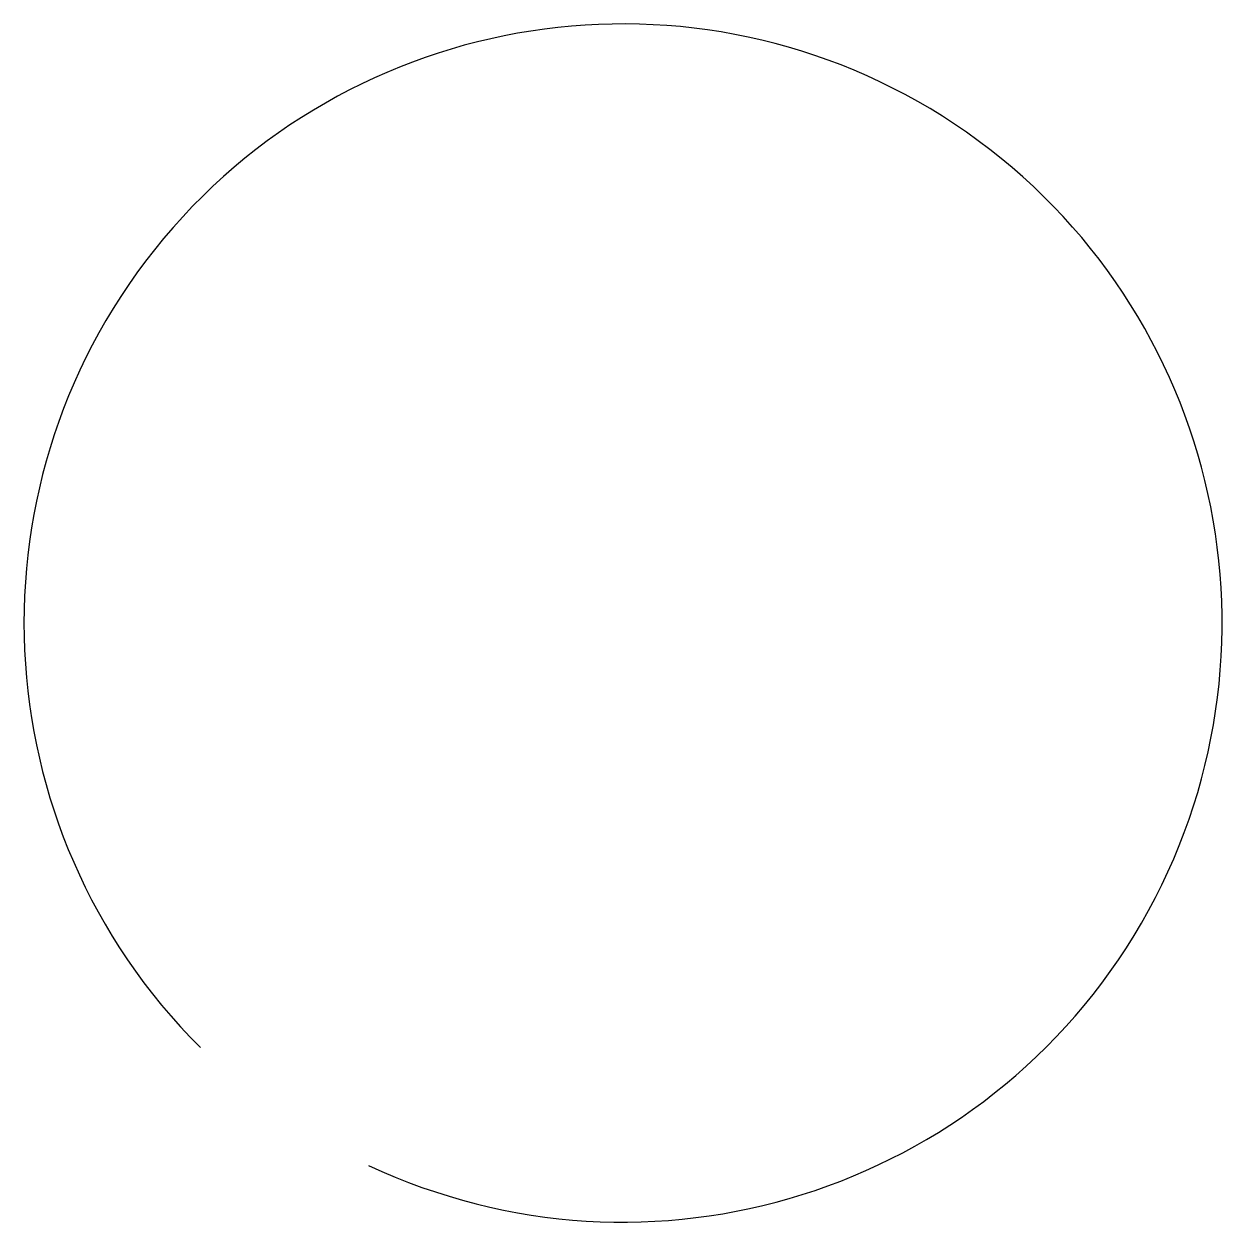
# Model space of a CAD drawing. Units: millimetres at full size, sheet at 1:100. Extents: x -15854 to 27763, y -6778 to 36839.
import ezdxf

# ---------------------------------------------------------------- set-up
doc = ezdxf.new("R2010")
doc.units = ezdxf.units.MM
doc.header["$LTSCALE"] = 100
doc.layers.add('0-0', color=7, linetype='Continuous')

msp = doc.modelspace()

# ---------------------------------------------------------------- linework, layer by layer
at = {"layer": '0-0'}
msp.add_arc((5954.1, 15030.6), 21808.5, 244.87379, 225.14217, dxfattribs=at)

doc.saveas('drawing.dxf')
